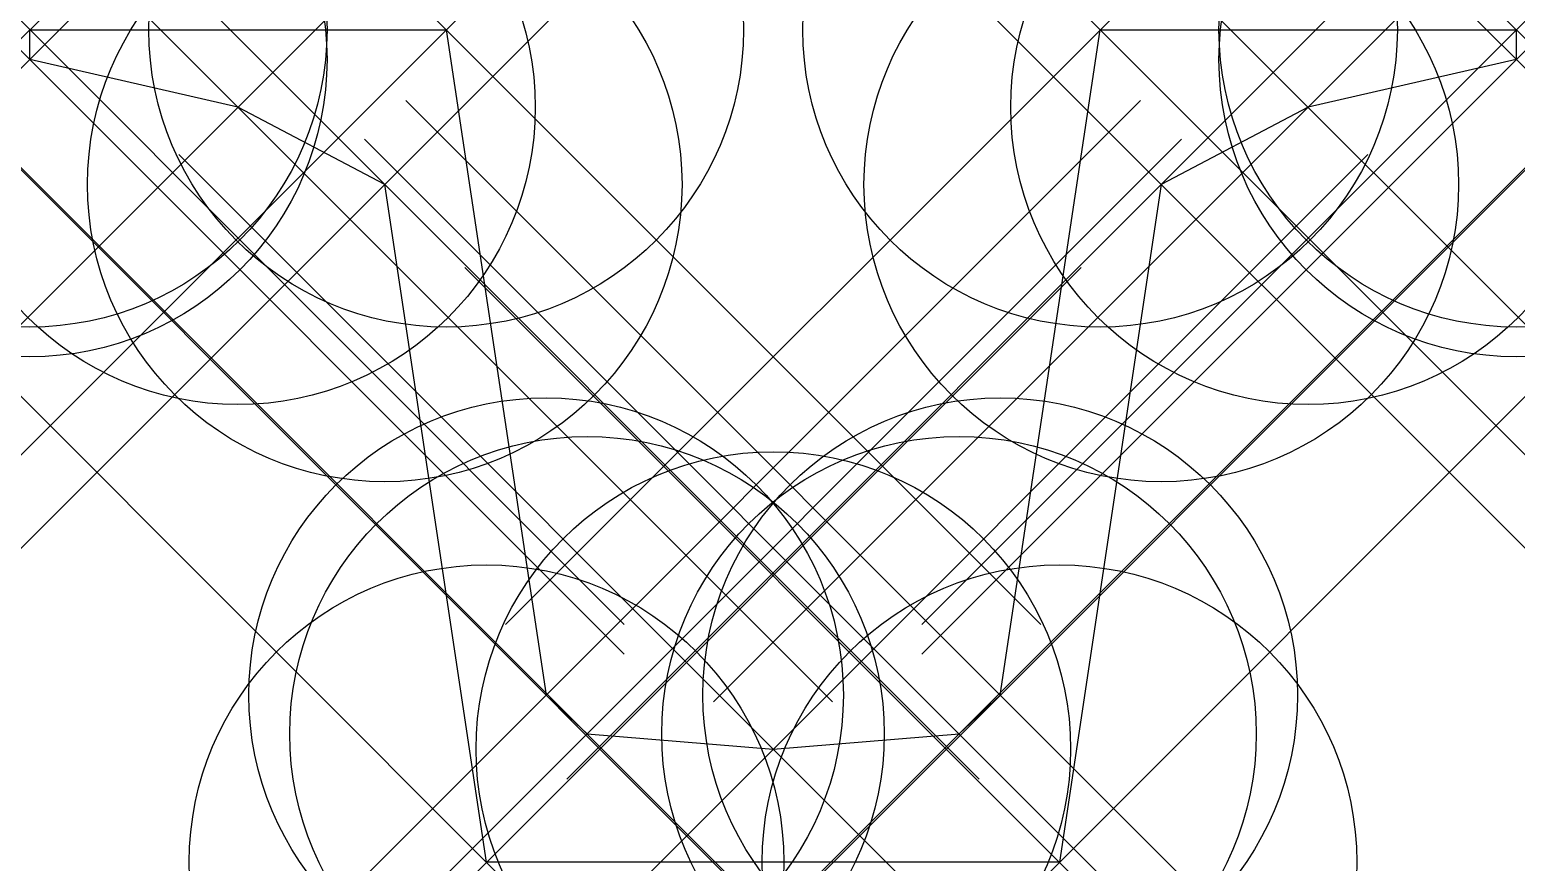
# Model space of a CAD drawing. Header units: millimetres. Extents: x 7.57 to 10.07, y 0.94 to 2.33.
import ezdxf

# ---------------------------------------------------------------- set-up
doc = ezdxf.new("R2010")
doc.units = ezdxf.units.MM
doc.header["$PDMODE"] = 35
doc.header["$PDSIZE"] = -2.5

msp = doc.modelspace()

# ---------------------------------------------------------------- linework, layer by layer
msp.add_lwpolyline([(7.5742, 2.335), (8.2746, 2.335), (8.4427, 1.216), (8.5115, 1.1509), (8.8248, 1.1254), (9.1372, 1.1509), (9.2065, 1.216), (9.3745, 2.335), (10.0745, 2.335), (10.0745, 2.2849), (9.7243, 2.2047), (9.4774, 2.0749), (9.3062, 0.935), (8.3425, 0.935), (8.1713, 2.0749), (7.9244, 2.2047), (7.5742, 2.2849), (7.5742, 2.335)])
for p in [(7.5742, 2.335), (8.2746, 2.335), (9.3745, 2.335), (10.0745, 2.335), (7.5742, 2.2849), (10.0745, 2.2849), (7.9244, 2.2047), (9.7243, 2.2047), (8.1713, 2.0749), (9.4774, 2.0749), (8.4427, 1.216), (9.2065, 1.216), (8.5115, 1.1509), (9.1372, 1.1509), (8.8248, 1.1254), (8.3425, 0.935), (9.3062, 0.935)]:
    msp.add_point(p)

doc.saveas('drawing.dxf')
